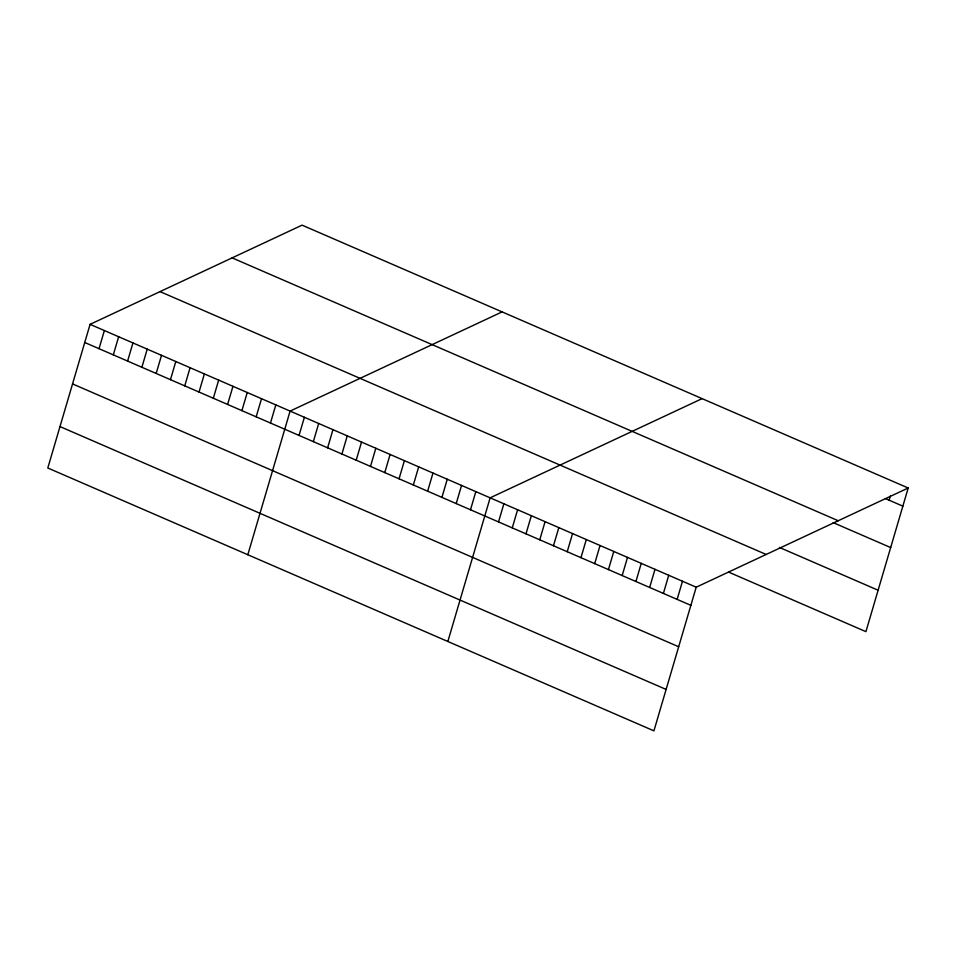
<?xml version="1.0" encoding="UTF-8"?>
<svg xmlns="http://www.w3.org/2000/svg" width="956" height="956" viewBox="0 0 956 956"><rect width="100%" height="100%" fill="white"/><g stroke="black" fill="none" stroke-linecap="round" stroke-linejoin="round"><path stroke-width="1.43" d="M908.2 488.002L302.072 225.15L90.079 324.347L47.8 467.998L653.928 730.85L696.207 587.199L908.2 488.002L865.921 631.653L728.532 572.07M99.03 348.677L104.371 330.537M113.31 354.879L118.652 336.739M127.602 361.069L132.944 342.929M141.894 367.271L147.224 349.131M156.175 373.461L161.516 355.321M170.467 379.663L175.808 361.523M184.747 385.854L190.089 367.713M199.039 392.056L204.381 373.916M213.331 398.246L218.661 380.106M227.612 404.448L232.953 386.308M241.904 410.638L247.246 392.498M256.184 416.84L261.526 398.7M270.476 423.03L275.818 404.89M247.819 554.743L290.098 411.092L502.091 311.895M299.049 435.422L304.39 417.282M313.341 441.624L318.683 423.484M327.621 447.814L332.963 429.674M341.913 454.016L347.255 435.876M356.206 460.206L361.535 442.066M370.486 466.409L375.828 448.268M384.778 472.599L390.108 454.459M399.058 478.801L404.4 460.661M413.351 484.991L418.692 466.851M427.643 491.193L432.972 473.053M441.923 497.383L447.265 479.243M456.215 503.585L461.545 485.445M470.495 509.775L475.837 491.635M447.85 641.476L490.129 497.837L702.11 398.628M498.53 521.928L503.86 503.788M512.261 527.891L517.602 509.751M526.003 533.842L531.345 515.702M539.746 539.805L545.087 521.665M553.476 545.768L558.818 527.616M567.219 551.72L572.56 533.579M580.961 557.683L586.303 539.543M594.704 563.634L600.033 545.494M608.434 569.597L613.776 551.457M622.177 575.548L627.518 557.408M635.919 581.511L641.249 563.371M649.65 587.474L654.991 569.334M663.392 593.425L668.734 575.285M677.135 599.388L682.476 581.248M889.128 500.191L890.359 495.997M885.375 498.566L902.858 506.142M232.117 257.881L838.245 520.745M833.214 522.645L890.669 547.561M779.439 547.441L878.11 590.234M160.034 291.616L766.162 554.468M90.079 324.347L696.207 587.199M84.737 342.487L690.877 605.339M72.548 383.906L678.676 646.758M59.989 426.579L666.117 689.431"/></g></svg>
